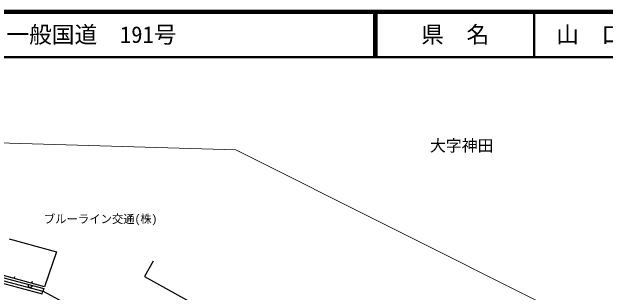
# Model space of a CAD drawing. Units: millimetres, scale not verified. Extents: x 40000 to 680000, y 20000 to 380000.
# Drawn here: x 217931 to 348666, y 318273 to 380000 of the extents above; entities that cross this region are included whole.
import ezdxf
from ezdxf.enums import TextEntityAlignment as Align

# ---------------------------------------------------------------- set-up
doc = ezdxf.new("R2010")
doc.units = ezdxf.units.MM
doc.header["$LTSCALE"] = 1000
for name, color, linetype, lineweight in [('M-BGD', 7, 'Continuous', 25), ('M-STR-HTXT', 7, 'Continuous', 13), ('M-TTL', 2, 'Continuous', 13), ('M-TTL-LINE', 7, 'Continuous', 50), ('M-TTL-TXT', 7, 'Continuous', 50)]:
    doc.layers.add(name, color=color, linetype=linetype, lineweight=lineweight)
doc.layers.add('M-BMK-HTXT', color=7, linetype='Continuous')
doc.styles.add('ＭＳ ゴシック', font='')
doc.styles.get('ＭＳ ゴシック').set_extended_font_data('MS Gothic')

msp = doc.modelspace()

# ---------------------------------------------------------------- linework, layer by layer
at = {"layer": 'M-BGD'}
for p, q in [((217331, 329994), (227738, 327155)), ((227738, 327155), (225147, 319422)), ((249068, 325110), (247189, 321733)), ((208037, 322919), (224784, 318464)), ((208395, 323422), (225008, 319046)), ((225147, 319422), (211778, 323083)), ((207929, 322327), (224630, 317884)), ((218462, 321252), (218594, 321735)), ((247189, 321733), (259055, 315132)), ((222320, 320196), (222452, 320678)), ((225008, 319046), (224784, 318464)), ((224630, 317884), (224784, 318464)), ((235352, 312839), (224784, 318464))]:
    msp.add_line(p, q, dxfattribs=at)
msp.add_arc((221982, 319843), 500, 165.24268, 345.24268, dxfattribs=at)
at = {"layer": 'M-STR-HTXT'}
for q in [(167820, 352551), (362196, 302153)]:
    msp.add_line((267320, 349591), q, dxfattribs=at)
at = {"layer": 'M-TTL', "lineweight": 140}
msp.add_line((680000, 380000), (40000, 380000), dxfattribs=at)
at = {"layer": 'M-TTL-LINE'}
for p, q in [((297750, 380000), (297750, 370000)), ((298250, 380000), (298250, 370000)), ((333000, 380000), (333000, 370000)), ((40000, 370000), (680000, 370000))]:
    msp.add_line(p, q, dxfattribs=at)

# ---------------------------------------------------------------- texts
at = {"layer": 'M-BGD', "style": 'ＭＳ ゴシック'}
msp.add_text('ブルーライン交通(株)', height=1833, dxfattribs=at).set_placement((224981, 332914), align=Align.BOTTOM_LEFT)
at = {"layer": 'M-BMK-HTXT', "style": 'ＭＳ ゴシック'}
msp.add_text('大字神田', height=2566, dxfattribs=at).set_placement((310064, 348492), align=Align.BOTTOM_LEFT)
at = {"layer": 'M-TTL-TXT', "style": 'ＭＳ ゴシック'}
msp.add_text('一般国道\u3000191号', height=3666, dxfattribs=at).set_placement((216734, 375000), align=Align.MIDDLE_LEFT)
for s, p in [('県\u3000名', (315625, 375000)), ('山\u3000口\u3000県', (350375, 375000))]:
    msp.add_text(s, height=3666, dxfattribs=at).set_placement(p, align=Align.MIDDLE_CENTER)

doc.saveas('drawing.dxf')
